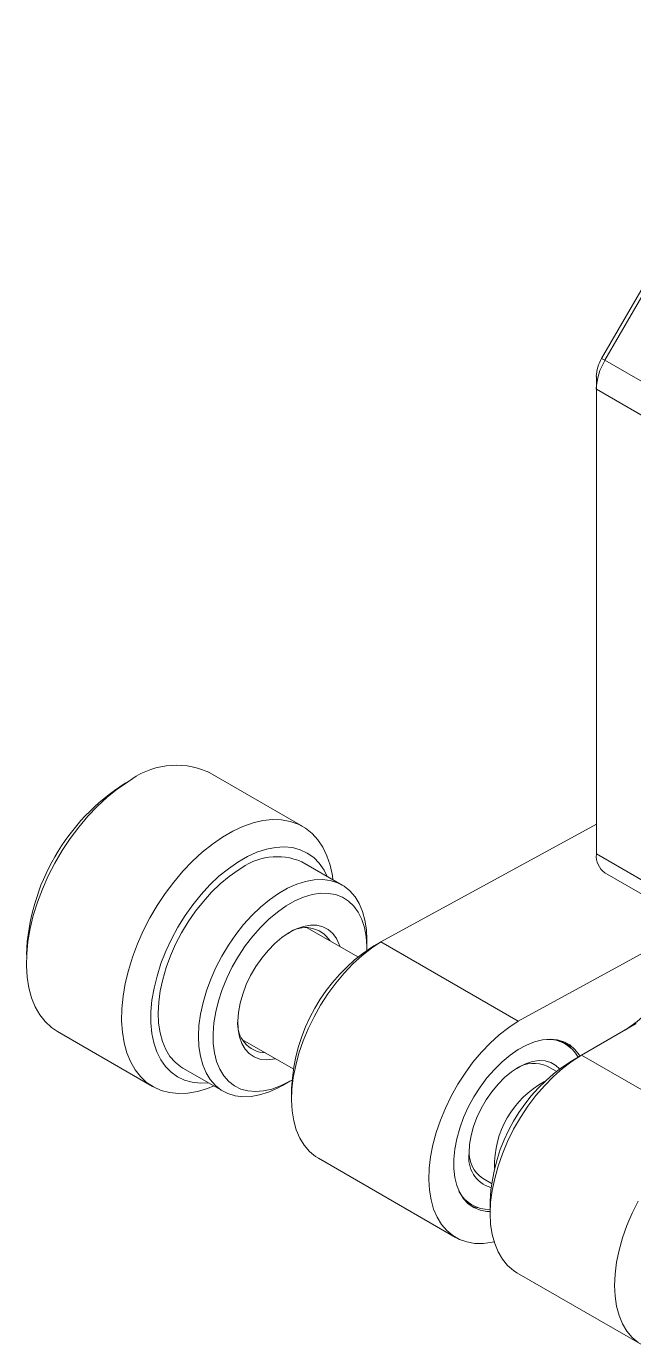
# Model space of a CAD drawing. Header units: inches. Extents: x 0.1 to 10.9, y 0 to 8.5.
# Drawn here: x 7.199 to 7.785, y 6.344 to 7.618 of the extents above; entities that cross this region are included whole.
import ezdxf

# ---------------------------------------------------------------- set-up
doc = ezdxf.new("R2010")
doc.units = ezdxf.units.IN
doc.header["$MEASUREMENT"] = 0

msp = doc.modelspace()

# ---------------------------------------------------------------- linework, layer by layer
at = {"color": 7, "linetype": 'Continuous', "lineweight": 0}
for p, q in [((7.7545, 7.2967), (7.9398, 7.6176)), ((7.9429, 7.6158), (7.7577, 7.295)), ((7.7545, 7.2967), (7.7577, 7.295)), ((7.8779, 7.2256), (7.7577, 7.295)), ((7.7494, 7.2793), (7.7494, 7.2671)), ((7.8696, 7.1977), (7.7494, 7.2671)), ((7.7494, 7.2671), (7.7494, 6.818)), ((7.4658, 6.8445), (7.3739, 6.8976)), ((7.3014, 6.8904), (7.2943, 6.8863)), ((7.7494, 6.8469), (7.5412, 6.7331)), ((7.8696, 6.7486), (7.7494, 6.818)), ((7.5039, 6.7879), (7.465, 6.8104)), ((7.8779, 6.7303), (7.7577, 6.7997)), ((7.7577, 6.7997), (7.8204, 6.7634)), ((7.5191, 6.7185), (7.4702, 6.7468)), ((7.6738, 6.6565), (7.833, 6.7436)), ((7.5277, 6.7271), (7.5277, 6.7353)), ((7.5412, 6.7331), (7.6738, 6.6565)), ((7.7879, 6.6541), (7.7352, 6.6236)), ((7.2289, 6.6464), (7.3208, 6.5934)), ((7.4077, 6.6385), (7.4566, 6.6103)), ((7.7192, 6.6347), (7.7157, 6.6368)), ((7.7352, 6.6236), (7.7246, 6.6175)), ((7.8554, 6.5543), (7.7352, 6.6236)), ((7.35, 6.6112), (7.3889, 6.5887)), ((7.7106, 6.608), (7.7019, 6.613)), ((7.4464, 6.5944), (7.4535, 6.5985)), ((7.455, 6.5915), (7.455, 6.5813)), ((7.4809, 6.524), (7.6135, 6.4475)), ((7.6395, 6.5047), (7.6481, 6.4997)), ((7.6257, 6.4809), (7.6292, 6.4788)), ((7.6468, 6.4828), (7.6468, 6.4706)), ((7.6727, 6.4133), (7.7929, 6.3439))]:
    msp.add_line(p, q, dxfattribs=at)
at = {"color": 7, "linetype": 'Continuous', "lineweight": 0, "flags": 128}
for points in [[(7.2964, 6.8874), (7.2866, 6.8806), (7.2768, 6.8728), (7.2673, 6.864), (7.2582, 6.8544), (7.2494, 6.844), (7.2411, 6.833), (7.2334, 6.8213), (7.2263, 6.8092), (7.2199, 6.7968), (7.2143, 6.7841), (7.2095, 6.7714), (7.2055, 6.7586), (7.2025, 6.7459), (7.2003, 6.7335), (7.1992, 6.7215), (7.1989, 6.7099), (7.1996, 6.6989), (7.2013, 6.6886), (7.2039, 6.6791), (7.2074, 6.6704), (7.2118, 6.6627), (7.2171, 6.656), (7.2231, 6.6504), (7.2289, 6.6464)], [(7.495, 6.793), (7.4944, 6.7973), (7.4923, 6.8072), (7.4892, 6.8163), (7.4852, 6.8245), (7.4804, 6.8317), (7.4748, 6.8379), (7.4684, 6.8429), (7.4613, 6.8468), (7.4536, 6.8495), (7.4453, 6.851), (7.4365, 6.8513), (7.4273, 6.8503), (7.4178, 6.8481), (7.4081, 6.8446), (7.3982, 6.84), (7.3883, 6.8343)], [(7.3883, 6.8343), (7.3785, 6.8275), (7.3688, 6.8197), (7.3593, 6.8109), (7.3501, 6.8013), (7.3413, 6.7909), (7.333, 6.7799), (7.3253, 6.7683), (7.3182, 6.7562), (7.3118, 6.7437), (7.3062, 6.7311), (7.3014, 6.7183), (7.2975, 6.7055), (7.2944, 6.6929), (7.2923, 6.6805), (7.2911, 6.6684), (7.2908, 6.6569), (7.2916, 6.6459), (7.2932, 6.6356), (7.2958, 6.626), (7.2994, 6.6174), (7.3038, 6.6096), (7.309, 6.6029), (7.315, 6.5973), (7.3218, 6.5929), (7.3292, 6.5896), (7.3372, 6.5875), (7.3457, 6.5866), (7.3547, 6.587), (7.3641, 6.5886), (7.3737, 6.5914), (7.38, 6.5939)], [(7.4895, 6.7962), (7.4864, 6.8023), (7.4818, 6.809), (7.4764, 6.8145), (7.4702, 6.8189), (7.4633, 6.8221), (7.4559, 6.8241), (7.4479, 6.8249), (7.4394, 6.8244), (7.4307, 6.8227), (7.4216, 6.8197), (7.4124, 6.8155), (7.4032, 6.8102)], [(7.4032, 6.8102), (7.394, 6.8038), (7.3849, 6.7964), (7.3761, 6.7881), (7.3676, 6.7789), (7.3596, 6.7689), (7.3521, 6.7584), (7.3452, 6.7473), (7.339, 6.7358), (7.3335, 6.724), (7.3289, 6.7121), (7.3251, 6.7001), (7.3222, 6.6883), (7.3202, 6.6767), (7.3192, 6.6655), (7.3192, 6.6548), (7.3201, 6.6447), (7.322, 6.6354), (7.3249, 6.6268), (7.3286, 6.6192), (7.3332, 6.6126), (7.3386, 6.6071), (7.3448, 6.6027), (7.3516, 6.5994), (7.3591, 6.5974), (7.3671, 6.5967), (7.3745, 6.597)], [(7.4035, 6.8023), (7.3948, 6.7962), (7.3861, 6.7891), (7.3778, 6.7811), (7.3698, 6.7722), (7.3622, 6.7626), (7.3552, 6.7525), (7.3487, 6.7418), (7.343, 6.7308), (7.338, 6.7195), (7.3339, 6.7082), (7.3306, 6.6968), (7.3282, 6.6857), (7.3267, 6.6748), (7.3262, 6.6643), (7.3266, 6.6544), (7.328, 6.6452), (7.3303, 6.6367), (7.3335, 6.6291), (7.3376, 6.6224), (7.3425, 6.6168), (7.3481, 6.6123), (7.35, 6.6112)], [(7.5277, 6.7353), (7.5273, 6.7447), (7.5259, 6.7539), (7.5236, 6.7624), (7.5204, 6.77), (7.5163, 6.7767), (7.5114, 6.7823), (7.5057, 6.7868), (7.4993, 6.7902), (7.4924, 6.7923), (7.4848, 6.7933), (7.4769, 6.793), (7.4685, 6.7915), (7.46, 6.7888), (7.4512, 6.7849), (7.4424, 6.7798)], [(7.4424, 6.7798), (7.4336, 6.7737), (7.425, 6.7666), (7.4167, 6.7586), (7.4087, 6.7498), (7.4011, 6.7402), (7.3941, 6.73), (7.3876, 6.7194), (7.3819, 6.7083), (7.3769, 6.6971), (7.3728, 6.6857), (7.3695, 6.6744), (7.3671, 6.6632), (7.3656, 6.6523), (7.3651, 6.6419), (7.3655, 6.632), (7.3669, 6.6227), (7.3692, 6.6143), (7.3724, 6.6066), (7.3765, 6.6), (7.3814, 6.5944), (7.387, 6.5899), (7.3934, 6.5865), (7.4004, 6.5843), (7.4079, 6.5834), (7.4159, 6.5837), (7.4242, 6.5852), (7.4328, 6.5879), (7.4415, 6.5918), (7.4464, 6.5944)], [(7.5277, 6.7249), (7.5277, 6.7288), (7.527, 6.7382), (7.5254, 6.7469), (7.5229, 6.7548), (7.5194, 6.7617), (7.5151, 6.7676), (7.51, 6.7725), (7.5041, 6.7762), (7.4976, 6.7787), (7.4905, 6.7799), (7.4829, 6.78), (7.475, 6.7787), (7.4667, 6.7763), (7.4583, 6.7726), (7.4498, 6.7678)], [(7.4498, 6.7678), (7.4414, 6.7619), (7.4331, 6.755), (7.4251, 6.7471), (7.4175, 6.7385), (7.4103, 6.7291), (7.4037, 6.7192), (7.3977, 6.7088), (7.3925, 6.698), (7.3881, 6.6871), (7.3845, 6.6762), (7.3818, 6.6654), (7.38, 6.6548), (7.3792, 6.6446), (7.3794, 6.6349), (7.3806, 6.6258), (7.3826, 6.6176), (7.3857, 6.6101), (7.3895, 6.6037), (7.3943, 6.5983), (7.3998, 6.594), (7.406, 6.5909), (7.4128, 6.589), (7.4201, 6.5884), (7.4279, 6.589), (7.436, 6.5908), (7.4444, 6.5939), (7.4528, 6.5982), (7.4553, 6.5996)], [(7.5018, 6.7285), (7.5011, 6.7305), (7.4984, 6.7364), (7.4948, 6.7413), (7.4904, 6.7451), (7.4853, 6.7477), (7.4795, 6.7491), (7.4733, 6.7492), (7.4667, 6.748), (7.4598, 6.7456), (7.4527, 6.742), (7.4457, 6.7373), (7.4389, 6.7315), (7.4323, 6.7249), (7.4262, 6.7174), (7.4205, 6.7093), (7.4155, 6.7007), (7.4113, 6.6918), (7.4079, 6.6827), (7.4053, 6.6737), (7.4037, 6.6648), (7.4031, 6.6564), (7.4034, 6.6485), (7.4047, 6.6413), (7.407, 6.6349), (7.4102, 6.6295), (7.4142, 6.6251), (7.419, 6.6219), (7.4244, 6.6199), (7.4304, 6.6192), (7.4369, 6.6197), (7.4393, 6.6202)], [(7.5412, 6.7331), (7.5321, 6.727), (7.5231, 6.7199), (7.5142, 6.7118), (7.5058, 6.7029), (7.4977, 6.6932), (7.4901, 6.6829), (7.483, 6.672), (7.4767, 6.6607), (7.471, 6.6491), (7.4662, 6.6373), (7.4621, 6.6254), (7.459, 6.6136), (7.4567, 6.6021), (7.4554, 6.5908), (7.455, 6.58), (7.4556, 6.5698), (7.4572, 6.5602), (7.4596, 6.5514), (7.463, 6.5435), (7.4672, 6.5366), (7.4723, 6.5306), (7.4781, 6.5258), (7.4809, 6.524)], [(7.6506, 6.4433), (7.6489, 6.443), (7.6403, 6.4418), (7.6321, 6.4418), (7.6244, 6.4431), (7.6172, 6.4456), (7.6107, 6.4493), (7.6049, 6.4541), (7.5998, 6.46), (7.5956, 6.467), (7.5922, 6.4749), (7.5897, 6.4837), (7.5882, 6.4932), (7.5876, 6.5035), (7.588, 6.5143), (7.5893, 6.5255), (7.5915, 6.5371), (7.5947, 6.5489), (7.5987, 6.5607), (7.6036, 6.5725), (7.6093, 6.5841), (7.6156, 6.5955), (7.6226, 6.6063), (7.6302, 6.6167), (7.6383, 6.6264), (7.6468, 6.6353), (7.6556, 6.6433), (7.6647, 6.6504), (7.6738, 6.6565)], [(7.6468, 6.4725), (7.6437, 6.4726), (7.6371, 6.4739), (7.6311, 6.4763), (7.6257, 6.48), (7.6211, 6.4849), (7.6174, 6.4908), (7.6145, 6.4977), (7.6126, 6.5055), (7.6116, 6.514), (7.6116, 6.5232), (7.6126, 6.5328), (7.6145, 6.5429), (7.6174, 6.5531), (7.6211, 6.5633), (7.6257, 6.5735), (7.6311, 6.5833), (7.6371, 6.5928), (7.6437, 6.6017), (7.6509, 6.6099), (7.6583, 6.6172), (7.6661, 6.6237), (7.674, 6.6291), (7.682, 6.6334), (7.6898, 6.6365), (7.6974, 6.6384), (7.7048, 6.6391), (7.7116, 6.6385), (7.718, 6.6366), (7.7237, 6.6335), (7.7287, 6.6292), (7.7329, 6.6238), (7.7336, 6.6227)], [(7.7157, 6.6368), (7.715, 6.6372), (7.7129, 6.6382)], [(7.7189, 6.6362), (7.7234, 6.6323), (7.725, 6.6304)], [(7.7352, 6.6236), (7.726, 6.6178), (7.7168, 6.6108), (7.7079, 6.6029), (7.6993, 6.5941), (7.691, 6.5845), (7.6833, 6.5742), (7.6761, 6.5633), (7.6695, 6.552), (7.6637, 6.5403), (7.6587, 6.5284), (7.6545, 6.5165), (7.6512, 6.5046), (7.6488, 6.4929), (7.6473, 6.4815), (7.6468, 6.4706), (7.6473, 6.4602), (7.6488, 6.4504), (7.6512, 6.4415), (7.6545, 6.4335), (7.6587, 6.4264), (7.6637, 6.4203), (7.6695, 6.4154), (7.6727, 6.4133)], [(7.7138, 6.6104), (7.7103, 6.6137), (7.7055, 6.6165), (7.7, 6.6181), (7.6941, 6.6184), (7.6877, 6.6174), (7.681, 6.6153), (7.6742, 6.6119), (7.6674, 6.6074), (7.6608, 6.6019), (7.6544, 6.5955), (7.6484, 6.5883), (7.643, 6.5804), (7.6382, 6.5721), (7.6341, 6.5634), (7.6308, 6.5546), (7.6284, 6.5459), (7.627, 6.5374), (7.6265, 6.5292)], [(7.6231, 6.4826), (7.6237, 6.4822), (7.6257, 6.4809)], [(7.6359, 6.476), (7.6318, 6.4769), (7.6278, 6.4784)], [(7.7897, 6.346), (7.7839, 6.3509), (7.7789, 6.357), (7.7747, 6.3641), (7.7714, 6.3721), (7.769, 6.3811), (7.7675, 6.3908), (7.767, 6.4012), (7.7675, 6.4121), (7.769, 6.4235), (7.7714, 6.4352), (7.7747, 6.4471), (7.7789, 6.459), (7.7839, 6.4709), (7.7897, 6.4826)]]:
    msp.add_lwpolyline(points, dxfattribs=at)
at = {"color": 7, "linetype": 'Continuous', "lineweight": 0}
for centre, radius, start, end in [((7.7854, 7.2781), 0.0361, 148.8563, 178.0435), ((7.807, 7.2651), 0.0577, 148.8563, 178.0435), ((7.3437, 6.8279), 0.0759, 66.5293, 128.4784), ((7.4051, 6.7122), 0.2064, 122.4526, 177.5528), ((7.4409, 6.7557), 0.0597, 66.2371, 128.7706), ((7.7694, 6.816), 0.0201, 174.3802, 234.2981), ((7.4685, 6.7187), 0.0282, 32.9468, 126.7002), ((7.71, 6.7524), 0.1243, 302.7958, 353.9349), ((7.6275, 6.5839), 0.1726, 123.4285, 177.4792), ((7.4311, 6.6539), 0.0282, 173.2473, 267.1165), ((7.7031, 6.6067), 0.0322, 27.469, 92.8222), ((7.8149, 6.4756), 0.1682, 122.4534, 177.5466), ((7.6892, 6.5844), 0.0313, 65.9007, 122.3786), ((7.7432, 6.517), 0.0922, 118.3818, 181.6236), ((7.6559, 6.5243), 0.0298, 170.5311, 253.7424), ((7.6568, 6.5295), 0.0303, 176.5938, 235.1377), ((7.6454, 6.5069), 0.0323, 207.2594, 272.4602)]:
    msp.add_arc(centre, radius, start, end, dxfattribs=at)
msp.add_open_spline([(7.5324, 6.728), (7.5353, 6.7297), (7.5383, 6.7314), (7.5412, 6.7331)], degree=3, dxfattribs=at)

doc.saveas('drawing.dxf')
